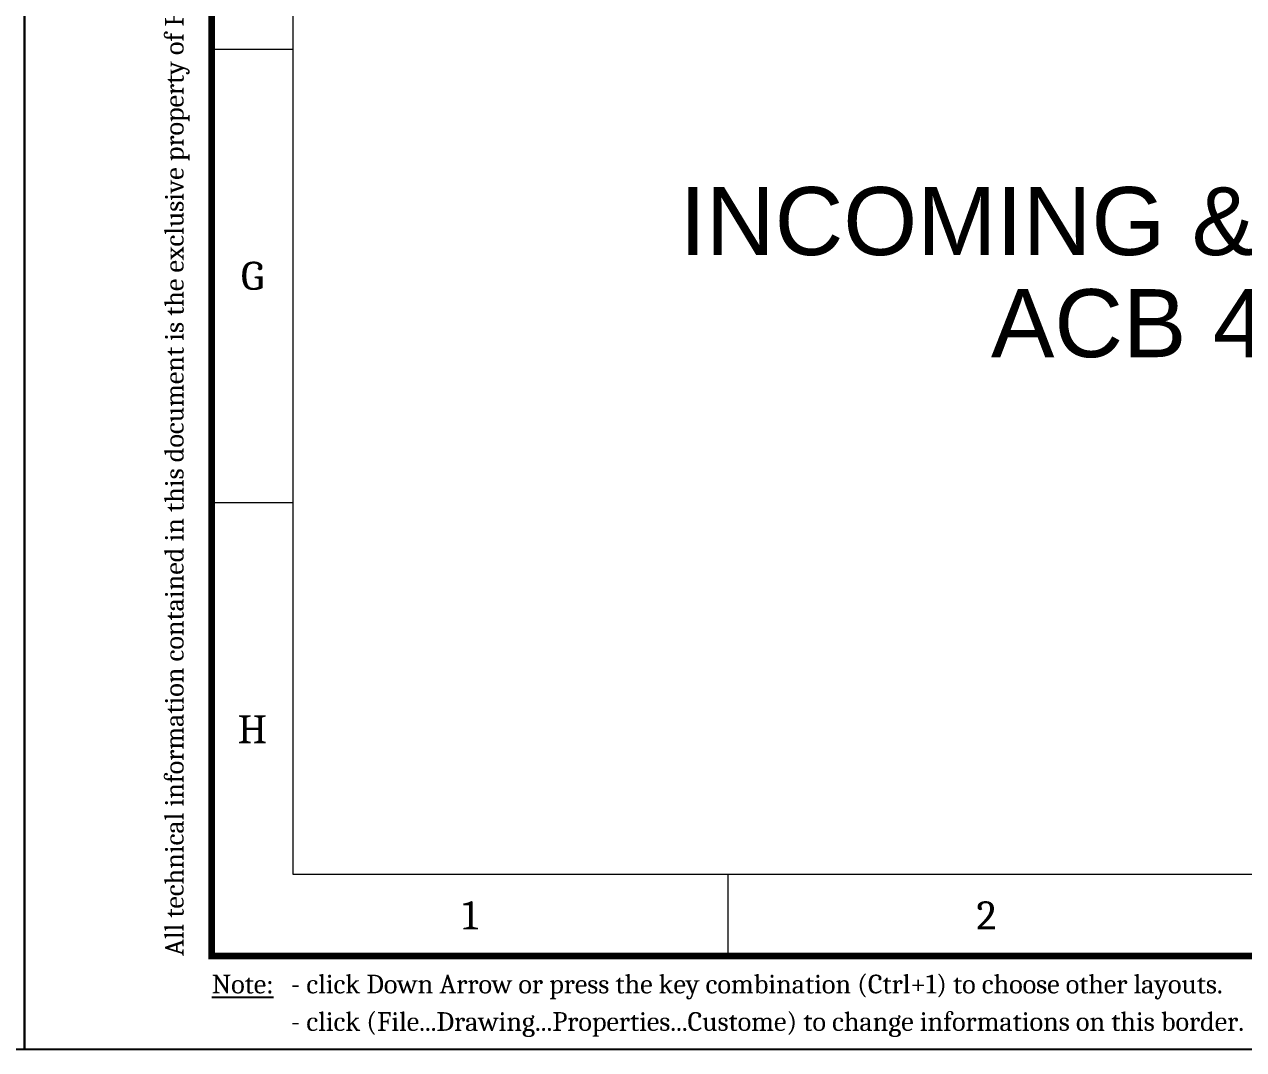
# Model space of a CAD drawing. Header units: millimetres. Extents: x -116965 to 323937, y 291661 to 566926.
# Drawn here: x -21087 to -19846, y 323790 to 324833 of the extents above; entities that cross this region are included whole.
import ezdxf
from ezdxf.enums import TextEntityAlignment as Align

# ---------------------------------------------------------------- set-up
doc = ezdxf.new("R2010")
doc.units = ezdxf.units.MM
doc.layers.get('0').update_dxf_attribs({"lineweight": 18})
doc.styles.add('hwBorder', font='Cambria.ttf')
doc.styles.get("Standard").update_dxf_attribs({"font": 'arial.ttf'})

# ---------------------------------------------------------------- blocks, each defined once
blk = doc.blocks.new('*U1980')
at = {"color": 5}
for p, q in [((10, 53.405), (14.339, 53.405)), ((10, 29.203), (14.339, 29.203)), ((37.568, 5), (37.568, 9.339))]:
    blk.add_line(p, q, dxfattribs=at)
at = {"color": 5, "const_width": 0.35}
blk.add_lwpolyline([(10, 198.621), (285.679, 198.621), (285.679, 5), (10, 5)], close=True, dxfattribs=at)
at = {"color": 5}
blk.add_lwpolyline([(14.339, 194.282), (281.339, 194.282), (281.339, 9.339), (14.339, 9.339)], close=True, dxfattribs=at)
at = {"layer": 'Defpoints', "color": 4}
blk.add_lwpolyline([(0, 203.621), (290.679, 203.621), (290.679, 0), (0, 0)], close=True, dxfattribs=at)
at = {"color": 253, "style": 'hwBorder'}
blk.add_text('All technical information contained in this document is the exclusive property of HAWEE PRODUCTION & TRADING JSC and may neither be used nor disclosed without its prior written consent. ', height=1, rotation=90, dxfattribs=at).set_placement((8, 5), align=Align.MIDDLE_LEFT)
for s, p in [('G', (12.17, 41.304)), ('H', (12.17, 17.101)), ('1', (23.784, 7.17)), ('2', (51.352, 7.17))]:
    blk.add_text(s, height=1.5, dxfattribs=at).set_placement(p, align=Align.MIDDLE_CENTER)
at = {"color": 6, "style": 'hwBorder', "flags": 8}
for tag, p in [("DWG'SNAME", (266.339, 58.998)), ("DWG'SCODE2", (266.339, 51.052))]:
    blk.add_attdef(tag, text='', height=1.5, dxfattribs=at).set_placement(p, align=Align.MIDDLE_CENTER)
at = {"color": 253, "style": 'hwBorder', "flags": 8}
for tag, p in [('REV_0', (253.339, 43.788)), ('REV_MODIFY0', (264.339, 44.1)), ('REV_DATE0', (277.339, 44.1)), ('REV_MODIFY1', (264.339, 40.789)), ('REV_DATE1', (277.339, 40.789)), ('REV_1', (253.339, 40.477)), ('REV_MODIFY2', (264.339, 37.479)), ('REV_DATE2', (277.339, 37.479)), ('REV_2', (253.339, 37.166)), ('REV_MODIFY3', (264.339, 34.169)), ('REV_DATE3', (277.339, 34.169)), ('REV_3', (253.339, 33.856)), ('REV_MODIFY4', (264.339, 30.858)), ('REV_DATE4', (277.339, 30.858)), ('REV_4', (253.339, 30.545))]:
    blk.add_attdef(tag, text='', height=1, dxfattribs=at).set_placement(p, align=Align.MIDDLE_CENTER)
at = {"color": 6, "style": 'hwBorder', "flags": 8}
for tag, p in [('TOLERANCE', (261.539, 27.216)), ('PAGE', (259.339, 15.298))]:
    blk.add_attdef(tag, text='', height=1.5, dxfattribs=at).set_placement(p, align=Align.MIDDLE_LEFT)
at = {"layer": 'Defpoints', "color": 253, "style": 'hwBorder'}
for s, p in [('%%UNote:', (10, 3.5)), ('- click Down Arrow or press the key combination (Ctrl+1) to choose other layouts.', (14.229, 3.5)), ('- click (File...Drawing...Properties...Custome) to change informations on this border.', (14.229, 1.5))]:
    blk.add_text(s, height=1, dxfattribs=at).set_placement(p, align=Align.MIDDLE_LEFT)

msp = doc.modelspace()

# ---------------------------------------------------------------- block references
at = {"ltscale": 5, "xscale": 19.06208696931636, "yscale": 19.06208696931636, "zscale": 19.06208696931636}
for p in [(-26628.011571, 323789.550121), (-21087.064427, 323789.550121)]:
    msp.add_blockref('*U1980', p, dxfattribs=at)

# ---------------------------------------------------------------- texts
at = {"color": 7, "linetype": 'Continuous', "insert": (-19850.85368, 324667.201792), "char_height": 69.23076923, "width": 1420.7481594, "attachment_point": 2, "line_spacing_factor": 0.9}
msp.add_mtext('INCOMING & OUTGOING\\PACB 4000A', dxfattribs=at)

doc.saveas('drawing.dxf')
